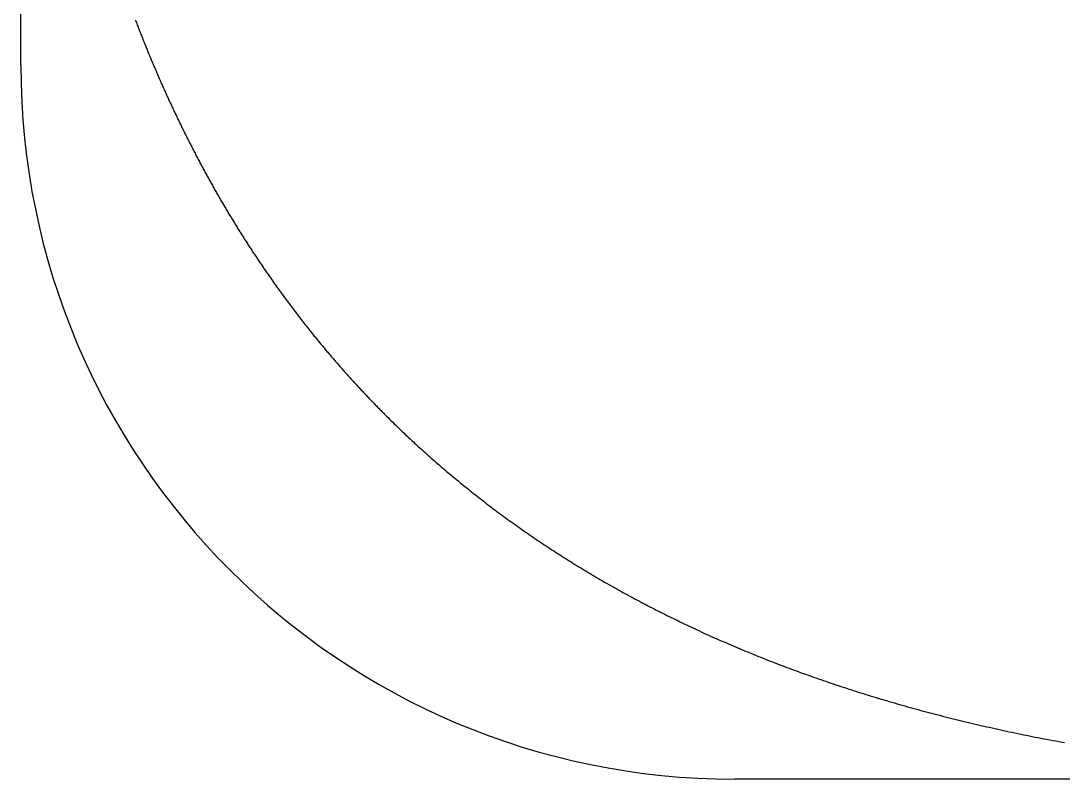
# Model space of a CAD drawing. Extents: x -14 to 315, y -179 to 16.
# Drawn here: x 201.75 to 219.28, y -178.5 to -165.76 of the extents above; entities that cross this region are included whole.
import ezdxf

# ---------------------------------------------------------------- set-up
doc = ezdxf.new("R2010")
doc.units = 0
doc.layers.add('BLACK', color=7, linetype='CONTINUOUS')

msp = doc.modelspace()

# ---------------------------------------------------------------- linework, layer by layer
at = {"layer": 'BLACK', "linetype": 'CONTINUOUS'}
for p, q in [((201.75, -166.5), (201.75, -125.5)), ((203.677276, -165.74753), (203.684913, -165.767497)), ((203.684913, -165.767497), (203.692563, -165.787438)), ((203.692563, -165.787438), (203.700228, -165.807363)), ((203.700228, -165.807363), (203.707904, -165.827262)), ((203.707904, -165.827262), (203.715595, -165.847145)), ((203.715595, -165.847145), (203.723298, -165.867003)), ((203.723298, -165.867003), (203.731017, -165.886845)), ((203.731017, -165.886845), (203.738747, -165.906662)), ((203.738747, -165.906662), (203.746492, -165.926462)), ((203.746492, -165.926462), (203.754249, -165.946237)), ((203.754249, -165.946237), (203.762021, -165.965996)), ((203.762021, -165.965996), (203.769804, -165.98573)), ((203.769804, -165.98573), (203.777603, -166.005448)), ((203.777603, -166.005448), (203.785413, -166.025141)), ((203.785413, -166.025141), (203.793239, -166.044818)), ((203.793239, -166.044818), (203.801076, -166.06447)), ((203.801076, -166.06447), (203.808928, -166.084106)), ((203.808928, -166.084106), (203.816792, -166.103716)), ((203.816792, -166.103716), (203.82467, -166.123311)), ((203.82467, -166.123311), (203.832561, -166.142881)), ((203.832561, -166.142881), (203.840467, -166.162435)), ((203.840467, -166.162435), (203.848384, -166.181964)), ((203.848384, -166.181964), (203.856316, -166.201478)), ((203.856316, -166.201478), (203.86426, -166.220966)), ((203.86426, -166.220966), (203.872219, -166.240439)), ((203.872219, -166.240439), (203.880189, -166.259887)), ((203.880189, -166.259887), (203.888175, -166.279319)), ((203.888175, -166.279319), (203.896172, -166.298726)), ((203.896172, -166.298726), (203.904184, -166.318118)), ((203.904184, -166.318118), (203.912207, -166.337485)), ((203.912207, -166.337485), (203.920246, -166.356836)), ((203.920246, -166.356836), (203.928296, -166.376163)), ((203.928296, -166.376163), (203.936362, -166.395474)), ((203.936362, -166.395474), (203.944438, -166.41476)), ((203.944438, -166.41476), (203.95253, -166.434031)), ((203.95253, -166.434031), (203.960633, -166.453277)), ((203.960633, -166.453277), (203.968752, -166.472507)), ((203.968752, -166.472507), (203.976882, -166.491714)), ((203.976882, -166.491714), (203.985027, -166.510904)), ((203.985027, -166.510904), (203.993183, -166.53007)), ((203.993183, -166.53007), (204.001354, -166.549221)), ((204.001354, -166.549221), (204.009537, -166.568347)), ((204.009537, -166.568347), (204.017735, -166.587458)), ((204.017735, -166.587458), (204.025944, -166.606544)), ((204.025944, -166.606544), (204.034168, -166.625615)), ((204.034168, -166.625615), (204.042404, -166.644662)), ((204.042404, -166.644662), (204.050655, -166.663693)), ((204.050655, -166.663693), (204.058917, -166.6827)), ((204.058917, -166.6827), (204.067194, -166.701692)), ((204.067194, -166.701692), (204.075483, -166.72066)), ((204.075483, -166.72066), (204.083786, -166.739612)), ((204.083786, -166.739612), (204.092101, -166.75854)), ((204.092101, -166.75854), (204.100431, -166.777452)), ((204.100431, -166.777452), (204.108772, -166.796341)), ((204.108772, -166.796341), (204.117129, -166.815214)), ((204.117129, -166.815214), (204.125496, -166.834064)), ((204.125496, -166.834064), (204.133879, -166.852898)), ((204.133879, -166.852898), (204.142273, -166.871708)), ((204.142273, -166.871708), (204.150682, -166.890503)), ((204.150682, -166.890503), (204.159102, -166.909274)), ((204.159102, -166.909274), (204.167538, -166.92803)), ((204.167538, -166.92803), (204.175984, -166.946762)), ((204.175984, -166.946762), (204.184446, -166.965478)), ((204.184446, -166.965478), (204.192919, -166.984172)), ((204.192919, -166.984172), (204.201407, -167.002849)), ((204.201407, -167.002849), (204.209906, -167.021504)), ((204.209906, -167.021504), (204.21842, -167.040143)), ((204.21842, -167.040143), (204.226946, -167.058758)), ((204.226946, -167.058758), (204.235486, -167.077358)), ((204.235486, -167.077358), (204.244038, -167.095935)), ((204.244038, -167.095935), (204.252605, -167.114496)), ((204.252605, -167.114496), (204.261183, -167.133035)), ((204.261183, -167.133035), (204.269776, -167.151557)), ((204.269776, -167.151557), (204.27838, -167.170057)), ((204.27838, -167.170057), (204.286999, -167.188541)), ((204.286999, -167.188541), (204.29563, -167.207003)), ((204.29563, -167.207003), (204.304275, -167.225449)), ((204.304275, -167.225449), (204.312932, -167.243872)), ((204.312932, -167.243872), (204.321604, -167.262279)), ((204.321604, -167.262279), (204.330287, -167.280664)), ((204.330287, -167.280664), (204.338984, -167.299033)), ((204.338984, -167.299033), (204.347693, -167.317379)), ((204.347693, -167.317379), (204.356417, -167.33571)), ((204.356417, -167.33571), (204.365153, -167.354019)), ((204.365153, -167.354019), (204.373903, -167.372312)), ((204.373903, -167.372312), (204.382664, -167.390582)), ((204.382664, -167.390582), (204.39144, -167.408837)), ((204.39144, -167.408837), (204.400228, -167.427069)), ((204.400228, -167.427069), (204.40903, -167.445286)), ((204.40903, -167.445286), (204.417844, -167.463481)), ((204.417844, -167.463481), (204.426673, -167.48166)), ((204.426673, -167.48166), (204.435513, -167.499816)), ((204.435513, -167.499816), (204.444367, -167.517958)), ((204.444367, -167.517958), (204.453233, -167.536077)), ((204.453233, -167.536077), (204.462114, -167.55418)), ((204.462114, -167.55418), (204.471006, -167.572261)), ((204.471006, -167.572261), (204.479913, -167.590327)), ((204.479913, -167.590327), (204.488831, -167.608371)), ((204.488831, -167.608371), (204.497764, -167.6264)), ((204.497764, -167.6264), (204.506708, -167.644406)), ((204.506708, -167.644406), (204.515667, -167.662397)), ((204.515667, -167.662397), (204.524637, -167.680366)), ((204.524637, -167.680366), (204.533622, -167.69832)), ((204.533622, -167.69832), (204.542619, -167.716251)), ((204.542619, -167.716251), (204.55163, -167.734167)), ((204.55163, -167.734167), (204.560652, -167.752062)), ((204.560652, -167.752062), (204.56969, -167.769941)), ((204.56969, -167.769941), (204.578738, -167.787798)), ((204.578738, -167.787798), (204.587801, -167.80564)), ((204.587801, -167.80564), (204.596876, -167.82346)), ((204.596876, -167.82346), (204.605965, -167.841265)), ((204.605965, -167.841265), (204.615066, -167.859048)), ((204.615066, -167.859048), (204.624181, -167.876816)), ((204.624181, -167.876816), (204.633308, -167.894562)), ((204.633308, -167.894562), (204.642449, -167.912293)), ((204.642449, -167.912293), (204.651602, -167.930003)), ((204.651602, -167.930003), (204.660769, -167.947697)), ((204.660769, -167.947697), (204.669948, -167.96537)), ((204.669948, -167.96537), (204.679141, -167.983027)), ((204.679141, -167.983027), (204.688346, -168.000663)), ((204.688346, -168.000663), (204.697565, -168.018284)), ((204.697565, -168.018284), (204.706796, -168.035883)), ((204.706796, -168.035883), (204.716041, -168.053467)), ((204.716041, -168.053467), (204.725297, -168.07103)), ((204.725297, -168.07103), (204.734569, -168.088578)), ((204.734569, -168.088578), (204.743851, -168.106104)), ((204.743851, -168.106104), (204.753149, -168.123615)), ((204.753149, -168.123615), (204.762457, -168.141105)), ((204.762457, -168.141105), (204.771781, -168.15858)), ((204.771781, -168.15858), (204.781115, -168.176034)), ((204.781115, -168.176034), (204.790464, -168.193472)), ((204.790464, -168.193472), (204.799825, -168.21089)), ((204.799825, -168.21089), (204.8092, -168.228292)), ((204.8092, -168.228292), (204.818587, -168.245673)), ((204.818587, -168.245673), (204.827988, -168.263039)), ((204.827988, -168.263039), (204.837401, -168.280385)), ((204.837401, -168.280385), (204.846828, -168.297715)), ((204.846828, -168.297715), (204.856266, -168.315024)), ((204.856266, -168.315024), (204.865719, -168.332318)), ((204.865719, -168.332318), (204.875184, -168.349591)), ((204.875184, -168.349591), (204.884663, -168.36685)), ((204.884663, -168.36685), (204.894153, -168.384087)), ((204.894153, -168.384087), (204.903658, -168.401309)), ((204.903658, -168.401309), (204.913175, -168.418511)), ((204.913175, -168.418511), (204.922705, -168.435698)), ((204.922705, -168.435698), (204.932248, -168.452864)), ((204.932248, -168.452864), (204.941805, -168.470014)), ((204.941805, -168.470014), (204.951373, -168.487145)), ((204.951373, -168.487145), (204.960956, -168.50426)), ((204.960956, -168.50426), (204.97055, -168.521355)), ((204.97055, -168.521355), (204.980159, -168.538435)), ((204.980159, -168.538435), (204.989779, -168.555494)), ((204.989779, -168.555494), (204.999414, -168.572538)), ((204.999414, -168.572538), (205.00906, -168.589562)), ((205.00906, -168.589562), (205.01872, -168.606571)), ((205.01872, -168.606571), (205.028392, -168.62356)), ((205.028392, -168.62356), (205.038079, -168.640533)), ((205.038079, -168.640533), (205.047777, -168.657486)), ((205.047777, -168.657486), (205.057489, -168.674425)), ((205.057489, -168.674425), (205.067213, -168.691343)), ((205.067213, -168.691343), (205.076952, -168.708246)), ((205.076952, -168.708246), (205.086702, -168.725129)), ((205.086702, -168.725129), (205.096466, -168.741997)), ((205.096466, -168.741997), (205.106242, -168.758845)), ((205.106242, -168.758845), (205.116032, -168.775678)), ((205.116032, -168.775678), (205.125834, -168.792491)), ((205.125834, -168.792491), (205.13565, -168.809289)), ((205.13565, -168.809289), (205.145478, -168.826067)), ((205.145478, -168.826067), (205.15532, -168.84283)), ((205.15532, -168.84283), (205.165174, -168.859573)), ((205.165174, -168.859573), (205.175042, -168.876302)), ((205.175042, -168.876302), (205.184921, -168.89301)), ((205.184921, -168.89301), (205.194815, -168.909704)), ((205.194815, -168.909704), (205.204721, -168.926378)), ((205.204721, -168.926378), (205.214641, -168.943037)), ((205.214641, -168.943037), (205.224573, -168.959676)), ((205.224573, -168.959676), (205.234518, -168.9763)), ((205.234518, -168.9763), (205.244476, -168.992905)), ((205.244476, -168.992905), (205.254448, -169.009494)), ((205.254448, -169.009494), (205.264431, -169.026064)), ((205.264431, -169.026064), (205.274429, -169.04262)), ((205.274429, -169.04262), (205.284438, -169.059156)), ((205.284438, -169.059156), (205.294462, -169.075676)), ((205.294462, -169.075676), (205.304498, -169.092178)), ((205.304498, -169.092178), (205.314547, -169.108664)), ((205.314547, -169.108664), (205.324609, -169.125131)), ((205.324609, -169.125131), (205.334684, -169.141584)), ((205.334684, -169.141584), (205.344772, -169.158017)), ((205.344772, -169.158017), (205.354873, -169.174435)), ((205.354873, -169.174435), (205.364986, -169.190834)), ((205.364986, -169.190834), (205.375114, -169.207218)), ((205.375114, -169.207218), (205.385253, -169.223582)), ((205.385253, -169.223582), (205.395407, -169.239932)), ((205.395407, -169.239932), (205.405572, -169.256263)), ((205.405572, -169.256263), (205.415752, -169.272579)), ((205.415752, -169.272579), (205.425943, -169.288876)), ((205.425943, -169.288876), (205.436148, -169.305158)), ((205.436148, -169.305158), (205.446366, -169.321421)), ((205.446366, -169.321421), (205.456597, -169.337669)), ((205.456597, -169.337669), (205.46684, -169.353898)), ((205.46684, -169.353898), (205.477098, -169.370112)), ((205.477098, -169.370112), (205.487367, -169.386308)), ((205.487367, -169.386308), (205.49765, -169.402488)), ((205.49765, -169.402488), (205.507946, -169.41865)), ((205.507946, -169.41865), (205.518255, -169.434797)), ((205.518255, -169.434797), (205.528576, -169.450925)), ((205.528576, -169.450925), (205.538912, -169.467039)), ((205.538912, -169.467039), (205.549259, -169.483133)), ((205.549259, -169.483133), (205.559621, -169.499213)), ((205.559621, -169.499213), (205.569994, -169.515274)), ((205.569994, -169.515274), (205.580382, -169.531321)), ((205.580382, -169.531321), (205.590781, -169.547348)), ((205.590781, -169.547348), (205.601195, -169.563361)), ((205.601195, -169.563361), (205.61162, -169.579356)), ((205.61162, -169.579356), (205.62206, -169.595336)), ((205.62206, -169.595336), (205.632511, -169.611297)), ((205.632511, -169.611297), (205.642977, -169.627243)), ((205.642977, -169.627243), (205.653454, -169.643171)), ((205.653454, -169.643171), (205.663946, -169.659084)), ((205.663946, -169.659084), (205.674449, -169.674979)), ((205.674449, -169.674979), (205.684967, -169.690859)), ((205.684967, -169.690859), (205.695497, -169.706721)), ((205.695497, -169.706721), (205.706041, -169.722568)), ((205.706041, -169.722568), (205.716597, -169.738397)), ((205.716597, -169.738397), (205.727167, -169.754211)), ((205.727167, -169.754211), (205.737748, -169.770007)), ((205.737748, -169.770007), (205.748344, -169.785788)), ((205.748344, -169.785788), (205.758952, -169.801551)), ((205.758952, -169.801551), (205.769575, -169.817299)), ((205.769575, -169.817299), (205.780209, -169.833029)), ((205.780209, -169.833029), (205.790857, -169.848745)), ((205.790857, -169.848745), (205.801517, -169.864442)), ((205.801517, -169.864442), (205.812192, -169.880125)), ((205.812192, -169.880125), (205.822878, -169.895789)), ((205.822878, -169.895789), (205.833578, -169.911439)), ((205.833578, -169.911439), (205.844291, -169.927071)), ((205.844291, -169.927071), (205.855018, -169.942689)), ((205.855018, -169.942689), (205.865756, -169.958288)), ((205.865756, -169.958288), (205.876509, -169.973873)), ((205.876509, -169.973873), (205.887274, -169.98944)), ((205.887274, -169.98944), (205.898053, -170.004992)), ((205.898053, -170.004992), (205.908844, -170.020527)), ((205.908844, -170.020527), (205.919649, -170.036047)), ((205.919649, -170.036047), (205.930467, -170.051549)), ((205.930467, -170.051549), (205.941298, -170.067036)), ((205.941298, -170.067036), (205.952141, -170.082506)), ((205.952141, -170.082506), (205.962999, -170.097961)), ((205.962999, -170.097961), (205.973869, -170.113399)), ((205.973869, -170.113399), (205.984753, -170.128822)), ((205.984753, -170.128822), (205.995648, -170.144227)), ((205.995648, -170.144227), (206.006559, -170.159618)), ((206.006559, -170.159618), (206.017481, -170.174991)), ((206.017481, -170.174991), (206.028417, -170.19035)), ((206.028417, -170.19035), (206.039365, -170.205691)), ((206.039365, -170.205691), (206.050328, -170.221018)), ((206.050328, -170.221018), (206.061303, -170.236327)), ((206.061303, -170.236327), (206.072292, -170.251621)), ((206.072292, -170.251621), (206.083293, -170.266898)), ((206.083293, -170.266898), (206.094308, -170.282161)), ((206.094308, -170.282161), (206.105335, -170.297406)), ((206.105335, -170.297406), (206.116377, -170.312637)), ((206.116377, -170.312637), (206.12743, -170.32785)), ((206.12743, -170.32785), (206.138498, -170.343049)), ((206.138498, -170.343049), (206.149578, -170.358231)), ((206.149578, -170.358231), (206.160672, -170.373398)), ((206.160672, -170.373398), (206.171779, -170.388548)), ((206.171779, -170.388548), (206.182899, -170.403683)), ((206.182899, -170.403683), (206.194032, -170.418801)), ((206.194032, -170.418801), (206.205179, -170.433905)), ((206.205179, -170.433905), (206.216338, -170.448991)), ((206.216338, -170.448991), (206.227511, -170.464063)), ((206.227511, -170.464063), (206.238697, -170.479118)), ((206.238697, -170.479118), (206.249896, -170.494159)), ((206.249896, -170.494159), (206.261108, -170.509183)), ((206.261108, -170.509183), (206.272334, -170.524192)), ((206.272334, -170.524192), (206.283573, -170.539184)), ((206.283573, -170.539184), (206.294825, -170.554161)), ((206.294825, -170.554161), (206.30609, -170.569122)), ((206.30609, -170.569122), (206.317369, -170.584068)), ((206.317369, -170.584068), (206.32866, -170.598998)), ((206.32866, -170.598998), (206.339966, -170.613913)), ((206.339966, -170.613913), (206.351284, -170.628811)), ((206.351284, -170.628811), (206.362616, -170.643694)), ((206.362616, -170.643694), (206.37396, -170.658561)), ((206.37396, -170.658561), (206.385318, -170.673414)), ((206.385318, -170.673414), (206.396689, -170.68825)), ((206.396689, -170.68825), (206.408074, -170.703071)), ((206.408074, -170.703071), (206.419472, -170.717875)), ((206.419472, -170.717875), (206.430883, -170.732666)), ((206.430883, -170.732666), (206.442307, -170.747439)), ((206.442307, -170.747439), (206.453745, -170.762198)), ((206.453745, -170.762198), (206.465196, -170.776941)), ((206.465196, -170.776941), (206.476661, -170.791669)), ((206.476661, -170.791669), (206.488138, -170.806381)), ((206.488138, -170.806381), (206.499629, -170.821078)), ((206.499629, -170.821078), (206.511133, -170.835759)), ((206.511133, -170.835759), (206.522651, -170.850425)), ((206.522651, -170.850425), (206.534181, -170.865075)), ((206.534181, -170.865075), (206.545726, -170.879711)), ((206.545726, -170.879711), (206.557283, -170.89433)), ((206.557283, -170.89433), (206.568855, -170.908935)), ((206.568855, -170.908935), (206.580438, -170.923523)), ((206.580438, -170.923523), (206.592036, -170.938097)), ((206.592036, -170.938097), (206.603647, -170.952655)), ((206.603647, -170.952655), (206.615272, -170.967198)), ((206.615272, -170.967198), (206.626909, -170.981726)), ((206.626909, -170.981726), (206.63856, -170.996238)), ((206.63856, -170.996238), (206.650224, -171.010735)), ((206.650224, -171.010735), (206.661903, -171.025217)), ((206.661903, -171.025217), (206.673593, -171.039683)), ((206.673593, -171.039683), (206.685298, -171.054135)), ((206.685298, -171.054135), (206.697016, -171.06857)), ((206.697016, -171.06857), (206.708748, -171.082992)), ((206.708748, -171.082992), (206.720492, -171.097397)), ((206.720492, -171.097397), (206.732251, -171.111788)), ((206.732251, -171.111788), (206.744022, -171.126163)), ((206.744022, -171.126163), (206.755808, -171.140523)), ((206.755808, -171.140523), (206.767606, -171.154868)), ((206.767606, -171.154868), (206.779418, -171.169198)), ((206.779418, -171.169198), (206.791243, -171.183512)), ((206.791243, -171.183512), (206.803083, -171.197812)), ((206.803083, -171.197812), (206.814935, -171.212096)), ((206.814935, -171.212096), (206.826801, -171.226366)), ((206.826801, -171.226366), (206.83868, -171.24062)), ((206.83868, -171.24062), (206.850573, -171.254859)), ((206.850573, -171.254859), (206.862479, -171.269083)), ((206.862479, -171.269083), (206.874399, -171.283293)), ((206.874399, -171.283293), (206.886332, -171.297487)), ((206.886332, -171.297487), (206.898279, -171.311666)), ((206.898279, -171.311666), (206.910239, -171.32583)), ((206.910239, -171.32583), (206.922213, -171.339979)), ((206.922213, -171.339979), (206.9342, -171.354113)), ((206.9342, -171.354113), (206.946201, -171.368232)), ((206.946201, -171.368232), (206.958216, -171.382336)), ((206.958216, -171.382336), (206.970244, -171.396426)), ((206.970244, -171.396426), (206.982285, -171.4105)), ((206.982285, -171.4105), (206.99434, -171.42456)), ((206.99434, -171.42456), (207.006409, -171.438604)), ((207.006409, -171.438604), (207.018491, -171.452634)), ((207.018491, -171.452634), (207.030587, -171.466648)), ((207.030587, -171.466648), (207.042696, -171.480648)), ((207.042696, -171.480648), (207.054819, -171.494633)), ((207.054819, -171.494633), (207.066956, -171.508604)), ((207.066956, -171.508604), (207.079106, -171.522559)), ((207.079106, -171.522559), (207.09127, -171.536499)), ((207.09127, -171.536499), (207.103447, -171.550425)), ((207.103447, -171.550425), (207.115638, -171.564336)), ((207.115638, -171.564336), (207.127843, -171.578232)), ((207.127843, -171.578232), (207.140061, -171.592114)), ((207.140061, -171.592114), (207.152293, -171.60598)), ((207.152293, -171.60598), (207.164539, -171.619832)), ((207.164539, -171.619832), (207.176798, -171.633669)), ((207.176798, -171.633669), (207.189071, -171.647491)), ((207.189071, -171.647491), (207.201358, -171.661299)), ((207.201358, -171.661299), (207.213658, -171.675092)), ((207.213658, -171.675092), (207.225972, -171.68887)), ((207.225972, -171.68887), (207.2383, -171.702634)), ((207.2383, -171.702634), (207.250641, -171.716382)), ((207.250641, -171.716382), (207.262997, -171.730117)), ((207.262997, -171.730117), (207.275365, -171.743836)), ((207.275365, -171.743836), (207.287748, -171.757541)), ((207.287748, -171.757541), (207.300144, -171.771232)), ((207.300144, -171.771232), (207.312555, -171.784907)), ((207.312555, -171.784907), (207.324978, -171.798568)), ((207.324978, -171.798568), (207.337416, -171.812215)), ((207.337416, -171.812215), (207.349867, -171.825847)), ((207.349867, -171.825847), (207.362333, -171.839464)), ((207.362333, -171.839464), (207.374811, -171.853067)), ((207.374811, -171.853067), (207.387304, -171.866655)), ((207.387304, -171.866655), (207.399811, -171.880229)), ((207.399811, -171.880229), (207.412331, -171.893788)), ((207.412331, -171.893788), (207.424865, -171.907333)), ((207.424865, -171.907333), (207.437413, -171.920863)), ((207.437413, -171.920863), (207.449975, -171.934378)), ((207.449975, -171.934378), (207.462551, -171.94788)), ((207.462551, -171.94788), (207.47514, -171.961366)), ((207.47514, -171.961366), (207.487744, -171.974839)), ((207.487744, -171.974839), (207.500361, -171.988296)), ((207.500361, -171.988296), (207.512992, -172.00174)), ((207.512992, -172.00174), (207.525637, -172.015169)), ((207.525637, -172.015169), (207.538296, -172.028583)), ((207.538296, -172.028583), (207.550969, -172.041983)), ((207.550969, -172.041983), (207.563656, -172.055369)), ((207.563656, -172.055369), (207.576356, -172.06874)), ((207.576356, -172.06874), (207.589071, -172.082097)), ((207.589071, -172.082097), (207.601799, -172.09544)), ((207.601799, -172.09544), (207.614542, -172.108768)), ((207.614542, -172.108768), (207.627298, -172.122082)), ((207.627298, -172.122082), (207.640068, -172.135381)), ((207.640068, -172.135381), (207.652853, -172.148666)), ((207.652853, -172.148666), (207.665651, -172.161937)), ((207.665651, -172.161937), (207.678463, -172.175194)), ((207.678463, -172.175194), (207.691289, -172.188436)), ((207.691289, -172.188436), (207.70413, -172.201664)), ((207.70413, -172.201664), (207.716984, -172.214877)), ((207.716984, -172.214877), (207.729852, -172.228077)), ((207.729852, -172.228077), (207.742735, -172.241262)), ((207.742735, -172.241262), (207.755631, -172.254433)), ((207.755631, -172.254433), (207.768541, -172.267589)), ((207.768541, -172.267589), (207.781466, -172.280732)), ((207.781466, -172.280732), (207.794405, -172.29386)), ((207.794405, -172.29386), (207.807357, -172.306974)), ((207.807357, -172.306974), (207.820324, -172.320074)), ((207.820324, -172.320074), (207.833305, -172.333159)), ((207.833305, -172.333159), (207.8463, -172.346231)), ((207.8463, -172.346231), (207.859309, -172.359288)), ((207.859309, -172.359288), (207.872332, -172.372331)), ((207.872332, -172.372331), (207.89842, -172.398375)), ((207.89842, -172.398375), (207.924566, -172.424362)), ((207.924566, -172.424362), (207.950768, -172.450293)), ((207.950768, -172.450293), (207.977026, -172.476167)), ((207.977026, -172.476167), (208.003342, -172.501985)), ((208.003342, -172.501985), (208.029714, -172.527747)), ((208.029714, -172.527747), (208.056144, -172.553452)), ((208.056144, -172.553452), (208.08263, -172.579102)), ((208.08263, -172.579102), (208.109174, -172.604695)), ((208.109174, -172.604695), (208.135775, -172.630233)), ((208.135775, -172.630233), (208.162433, -172.655715)), ((208.162433, -172.655715), (208.189149, -172.68114)), ((208.189149, -172.68114), (208.215922, -172.70651)), ((208.215922, -172.70651), (208.242752, -172.731825)), ((208.242752, -172.731825), (208.269641, -172.757084)), ((208.269641, -172.757084), (208.296587, -172.782287)), ((208.296587, -172.782287), (208.32359, -172.807435)), ((208.32359, -172.807435), (208.350652, -172.832527)), ((208.350652, -172.832527), (208.377772, -172.857564)), ((208.377772, -172.857564), (208.404949, -172.882546)), ((208.404949, -172.882546), (208.432185, -172.907472)), ((208.432185, -172.907472), (208.459479, -172.932344)), ((208.459479, -172.932344), (208.486832, -172.95716)), ((208.486832, -172.95716), (208.514243, -172.981921)), ((208.514243, -172.981921), (208.541712, -173.006628)), ((208.541712, -173.006628), (208.56924, -173.031279)), ((208.56924, -173.031279), (208.596826, -173.055876)), ((208.596826, -173.055876), (208.624472, -173.080417)), ((208.624472, -173.080417), (208.652176, -173.104904)), ((208.652176, -173.104904), (208.679939, -173.129337)), ((208.679939, -173.129337), (208.707761, -173.153714)), ((208.707761, -173.153714), (208.735643, -173.178038)), ((208.735643, -173.178038), (208.763583, -173.202306)), ((208.763583, -173.202306), (208.791583, -173.226521)), ((208.791583, -173.226521), (208.819642, -173.25068)), ((208.819642, -173.25068), (208.847761, -173.274786)), ((208.847761, -173.274786), (208.87594, -173.298837)), ((208.87594, -173.298837), (208.904178, -173.322834)), ((208.904178, -173.322834), (208.932476, -173.346777)), ((208.932476, -173.346777), (208.960834, -173.370666)), ((208.960834, -173.370666), (208.989252, -173.394501)), ((208.989252, -173.394501), (209.017729, -173.418281)), ((209.017729, -173.418281), (209.046268, -173.442008)), ((209.046268, -173.442008), (209.074866, -173.465681)), ((209.074866, -173.465681), (209.103525, -173.4893)), ((209.103525, -173.4893), (209.132244, -173.512865)), ((209.132244, -173.512865), (209.161024, -173.536377)), ((209.161024, -173.536377), (209.189865, -173.559834)), ((209.189865, -173.559834), (209.218766, -173.583238)), ((209.218766, -173.583238), (209.247729, -173.606589)), ((209.247729, -173.606589), (209.276752, -173.629885)), ((209.276752, -173.629885), (209.305837, -173.653129)), ((209.305837, -173.653129), (209.334982, -173.676319)), ((209.334982, -173.676319), (209.36419, -173.699455)), ((209.36419, -173.699455), (209.393458, -173.722538)), ((209.393458, -173.722538), (209.422788, -173.745567)), ((209.422788, -173.745567), (209.45218, -173.768544)), ((209.45218, -173.768544), (209.481633, -173.791467)), ((209.481633, -173.791467), (209.511148, -173.814336)), ((209.511148, -173.814336), (209.540726, -173.837153)), ((209.540726, -173.837153), (209.570365, -173.859916)), ((209.570365, -173.859916), (209.600067, -173.882627)), ((209.600067, -173.882627), (209.629831, -173.905284)), ((209.629831, -173.905284), (209.659657, -173.927888)), ((209.659657, -173.927888), (209.689546, -173.950439)), ((209.689546, -173.950439), (209.719497, -173.972938)), ((209.719497, -173.972938), (209.749511, -173.995383)), ((209.749511, -173.995383), (209.779588, -174.017775)), ((209.779588, -174.017775), (209.809728, -174.040115)), ((209.809728, -174.040115), (209.839931, -174.062402)), ((209.839931, -174.062402), (209.870198, -174.084636)), ((209.870198, -174.084636), (209.900527, -174.106817)), ((209.900527, -174.106817), (209.93092, -174.128945)), ((209.93092, -174.128945), (209.961377, -174.151021)), ((209.961377, -174.151021), (209.991897, -174.173044)), ((209.991897, -174.173044), (210.022482, -174.195015)), ((210.022482, -174.195015), (210.05313, -174.216932)), ((210.05313, -174.216932), (210.083842, -174.238798)), ((210.083842, -174.238798), (210.114618, -174.260611)), ((210.114618, -174.260611), (210.145458, -174.282371)), ((210.145458, -174.282371), (210.176363, -174.304079)), ((210.176363, -174.304079), (210.207332, -174.325734)), ((210.207332, -174.325734), (210.238366, -174.347337)), ((210.238366, -174.347337), (210.269465, -174.368887)), ((210.269465, -174.368887), (210.300629, -174.390385)), ((210.300629, -174.390385), (210.331857, -174.411831)), ((210.331857, -174.411831), (210.363151, -174.433224)), ((210.363151, -174.433224), (210.39451, -174.454565)), ((210.39451, -174.454565), (210.425934, -174.475854)), ((210.425934, -174.475854), (210.457424, -174.497091)), ((210.457424, -174.497091), (210.48898, -174.518275)), ((210.48898, -174.518275), (210.520601, -174.539407)), ((210.520601, -174.539407), (210.552288, -174.560487)), ((210.552288, -174.560487), (210.584041, -174.581514)), ((210.584041, -174.581514), (210.61586, -174.60249)), ((210.61586, -174.60249), (210.647746, -174.623413)), ((210.647746, -174.623413), (210.679698, -174.644284)), ((210.679698, -174.644284), (210.711716, -174.665103)), ((210.711716, -174.665103), (210.743801, -174.68587)), ((210.743801, -174.68587), (210.775953, -174.706585)), ((210.775953, -174.706585), (210.808171, -174.727248)), ((210.808171, -174.727248), (210.840457, -174.747859)), ((210.840457, -174.747859), (210.87281, -174.768417)), ((210.87281, -174.768417), (210.90523, -174.788924)), ((210.90523, -174.788924), (210.937718, -174.809379)), ((210.937718, -174.809379), (210.970273, -174.829781)), ((210.970273, -174.829781), (211.002896, -174.850132)), ((211.002896, -174.850132), (211.035587, -174.870431)), ((211.035587, -174.870431), (211.068346, -174.890677)), ((211.068346, -174.890677), (211.101173, -174.910872)), ((211.101173, -174.910872), (211.134068, -174.931015)), ((211.134068, -174.931015), (211.167031, -174.951106)), ((211.167031, -174.951106), (211.200063, -174.971145)), ((211.200063, -174.971145), (211.233164, -174.991132)), ((211.233164, -174.991132), (211.266333, -175.011067)), ((211.266333, -175.011067), (211.299572, -175.03095)), ((211.299572, -175.03095), (211.332879, -175.050781)), ((211.332879, -175.050781), (211.366256, -175.070561)), ((211.366256, -175.070561), (211.399702, -175.090288)), ((211.399702, -175.090288), (211.433218, -175.109964)), ((211.433218, -175.109964), (211.466803, -175.129587)), ((211.466803, -175.129587), (211.500458, -175.149159)), ((211.500458, -175.149159), (211.534183, -175.168679)), ((211.534183, -175.168679), (211.567978, -175.188147)), ((211.567978, -175.188147), (211.601843, -175.207563)), ((211.601843, -175.207563), (211.635779, -175.226927)), ((211.635779, -175.226927), (211.669785, -175.246239)), ((211.669785, -175.246239), (211.703862, -175.2655)), ((211.703862, -175.2655), (211.738009, -175.284708)), ((211.738009, -175.284708), (211.772228, -175.303865)), ((211.772228, -175.303865), (211.806517, -175.32297)), ((211.806517, -175.32297), (211.840878, -175.342023)), ((211.840878, -175.342023), (211.87531, -175.361023)), ((211.87531, -175.361023), (211.909814, -175.379972)), ((211.909814, -175.379972), (211.944389, -175.398869)), ((211.944389, -175.398869), (211.979036, -175.417715)), ((211.979036, -175.417715), (212.013756, -175.436508)), ((212.013756, -175.436508), (212.048547, -175.455249)), ((212.048547, -175.455249), (212.08341, -175.473938)), ((212.08341, -175.473938), (212.118347, -175.492576)), ((212.118347, -175.492576), (212.153355, -175.511161)), ((212.153355, -175.511161), (212.188436, -175.529695)), ((212.188436, -175.529695), (212.223591, -175.548176)), ((212.223591, -175.548176), (212.258818, -175.566606)), ((212.258818, -175.566606), (212.294118, -175.584983)), ((212.294118, -175.584983), (212.329492, -175.603308)), ((212.329492, -175.603308), (212.364939, -175.621582)), ((212.364939, -175.621582), (212.40046, -175.639803)), ((212.40046, -175.639803), (212.436055, -175.657972)), ((212.436055, -175.657972), (212.471724, -175.67609)), ((212.471724, -175.67609), (212.507467, -175.694155)), ((212.507467, -175.694155), (212.543284, -175.712168)), ((212.543284, -175.712168), (212.579176, -175.730129)), ((212.579176, -175.730129), (212.615142, -175.748037)), ((212.615142, -175.748037), (212.651183, -175.765894)), ((212.651183, -175.765894), (212.687299, -175.783698)), ((212.687299, -175.783698), (212.72349, -175.801451)), ((212.72349, -175.801451), (212.759756, -175.819151)), ((212.759756, -175.819151), (212.796097, -175.836798)), ((212.796097, -175.836798), (212.832515, -175.854394)), ((212.832515, -175.854394), (212.869007, -175.871937)), ((212.869007, -175.871937), (212.905576, -175.889428)), ((212.905576, -175.889428), (212.942221, -175.906867)), ((212.942221, -175.906867), (212.978942, -175.924253)), ((212.978942, -175.924253), (213.015739, -175.941587)), ((213.015739, -175.941587), (213.052613, -175.958868)), ((213.052613, -175.958868), (213.089564, -175.976097)), ((213.089564, -175.976097), (213.126591, -175.993274)), ((213.126591, -175.993274), (213.163696, -176.010398)), ((213.163696, -176.010398), (213.200878, -176.02747)), ((213.200878, -176.02747), (213.238137, -176.044489)), ((213.238137, -176.044489), (213.275473, -176.061455)), ((213.275473, -176.061455), (213.312888, -176.078369)), ((213.312888, -176.078369), (213.35038, -176.095231)), ((213.35038, -176.095231), (213.38795, -176.11204)), ((213.38795, -176.11204), (213.425599, -176.128796)), ((213.425599, -176.128796), (213.463326, -176.145499)), ((213.463326, -176.145499), (213.501131, -176.16215)), ((213.501131, -176.16215), (213.539015, -176.178748)), ((213.539015, -176.178748), (213.576978, -176.195293)), ((213.576978, -176.195293), (213.61502, -176.211785)), ((213.61502, -176.211785), (213.653141, -176.228225)), ((213.653141, -176.228225), (213.691342, -176.244611)), ((213.691342, -176.244611), (213.729622, -176.260945)), ((213.729622, -176.260945), (213.767982, -176.277225)), ((213.767982, -176.277225), (213.806422, -176.293453)), ((213.806422, -176.293453), (213.844942, -176.309627)), ((213.844942, -176.309627), (213.883542, -176.325749)), ((213.883542, -176.325749), (213.922223, -176.341817)), ((213.922223, -176.341817), (213.960985, -176.357833)), ((213.960985, -176.357833), (213.999827, -176.373795)), ((213.999827, -176.373795), (214.03875, -176.389703)), ((214.03875, -176.389703), (214.077754, -176.405559)), ((214.077754, -176.405559), (214.11684, -176.421361)), ((214.11684, -176.421361), (214.156007, -176.43711)), ((214.156007, -176.43711), (214.195256, -176.452806)), ((214.195256, -176.452806), (214.234586, -176.468448)), ((214.234586, -176.468448), (214.273999, -176.484036)), ((214.273999, -176.484036), (214.313494, -176.499571)), ((214.313494, -176.499571), (214.353071, -176.515053)), ((214.353071, -176.515053), (214.392731, -176.53048)), ((214.392731, -176.53048), (214.432474, -176.545855)), ((214.432474, -176.545855), (214.4723, -176.561175)), ((214.4723, -176.561175), (214.512209, -176.576442)), ((214.512209, -176.576442), (214.552201, -176.591655)), ((214.552201, -176.591655), (214.592276, -176.606814)), ((214.592276, -176.606814), (214.632436, -176.621919)), ((214.632436, -176.621919), (214.672679, -176.63697)), ((214.672679, -176.63697), (214.713006, -176.651968)), ((214.713006, -176.651968), (214.753418, -176.666911)), ((214.753418, -176.666911), (214.793914, -176.6818)), ((214.793914, -176.6818), (214.834494, -176.696635)), ((214.834494, -176.696635), (214.875159, -176.711416)), ((214.875159, -176.711416), (214.91591, -176.726142)), ((214.91591, -176.726142), (214.956745, -176.740814)), ((214.956745, -176.740814), (214.997666, -176.755432)), ((214.997666, -176.755432), (215.038672, -176.769996)), ((215.038672, -176.769996), (215.079765, -176.784505)), ((215.079765, -176.784505), (215.120943, -176.798959)), ((215.120943, -176.798959), (215.162207, -176.813359)), ((215.162207, -176.813359), (215.203557, -176.827704)), ((215.203557, -176.827704), (215.244994, -176.841995)), ((215.244994, -176.841995), (215.286518, -176.856231)), ((215.286518, -176.856231), (215.328128, -176.870412)), ((215.328128, -176.870412), (215.369826, -176.884538)), ((215.369826, -176.884538), (215.411611, -176.898609)), ((215.411611, -176.898609), (215.453483, -176.912625)), ((215.453483, -176.912625), (215.495443, -176.926587)), ((215.495443, -176.926587), (215.537491, -176.940493)), ((215.537491, -176.940493), (215.579627, -176.954344)), ((215.579627, -176.954344), (215.621851, -176.96814)), ((215.621851, -176.96814), (215.664164, -176.98188)), ((215.664164, -176.98188), (215.706565, -176.995565)), ((215.706565, -176.995565), (215.749055, -177.009195)), ((215.749055, -177.009195), (215.791634, -177.022769)), ((215.791634, -177.022769), (215.834302, -177.036288)), ((215.834302, -177.036288), (215.87706, -177.049751)), ((215.87706, -177.049751), (215.919907, -177.063158)), ((215.919907, -177.063158), (215.962845, -177.07651)), ((215.962845, -177.07651), (216.005872, -177.089806)), ((216.005872, -177.089806), (216.048989, -177.103046)), ((216.048989, -177.103046), (216.092197, -177.11623)), ((216.092197, -177.11623), (216.135495, -177.129358)), ((216.135495, -177.129358), (216.178885, -177.142429)), ((216.178885, -177.142429), (216.222365, -177.155445)), ((216.222365, -177.155445), (216.265936, -177.168405)), ((216.265936, -177.168405), (216.309599, -177.181308)), ((216.309599, -177.181308), (216.353354, -177.194155)), ((216.353354, -177.194155), (216.3972, -177.206945)), ((216.3972, -177.206945), (216.441138, -177.219679)), ((216.441138, -177.219679), (216.485169, -177.232357)), ((216.485169, -177.232357), (216.529292, -177.244978)), ((216.529292, -177.244978), (216.573508, -177.257542)), ((216.573508, -177.257542), (216.617816, -177.270049)), ((216.617816, -177.270049), (216.662218, -177.282499)), ((216.662218, -177.282499), (216.706713, -177.294892)), ((216.706713, -177.294892), (216.751301, -177.307229)), ((216.751301, -177.307229), (216.795983, -177.319508)), ((216.795983, -177.319508), (216.840759, -177.33173)), ((216.840759, -177.33173), (216.885629, -177.343895)), ((216.885629, -177.343895), (216.930594, -177.356002)), ((216.930594, -177.356002), (216.975653, -177.368052)), ((216.975653, -177.368052), (217.020806, -177.380045)), ((217.020806, -177.380045), (217.066055, -177.39198)), ((217.066055, -177.39198), (217.111398, -177.403857)), ((217.111398, -177.403857), (217.156837, -177.415677)), ((217.156837, -177.415677), (217.202372, -177.427438)), ((217.202372, -177.427438), (217.248003, -177.439142)), ((217.248003, -177.439142), (217.293729, -177.450788)), ((217.293729, -177.450788), (217.339552, -177.462376)), ((217.339552, -177.462376), (217.385471, -177.473906)), ((217.385471, -177.473906), (217.431486, -177.485377)), ((217.431486, -177.485377), (217.477599, -177.49679)), ((217.477599, -177.49679), (217.523809, -177.508145)), ((217.523809, -177.508145), (217.570116, -177.519441)), ((217.570116, -177.519441), (217.61652, -177.530678)), ((217.61652, -177.530678), (217.663022, -177.541857)), ((217.663022, -177.541857), (217.709622, -177.552977)), ((217.709622, -177.552977), (217.756321, -177.564039)), ((217.756321, -177.564039), (217.803117, -177.575041)), ((217.803117, -177.575041), (217.850012, -177.585984)), ((217.850012, -177.585984), (217.897006, -177.596869)), ((217.897006, -177.596869), (217.9441, -177.607694)), ((217.9441, -177.607694), (217.991292, -177.618459)), ((217.991292, -177.618459), (218.038584, -177.629166)), ((218.038584, -177.629166), (218.085975, -177.639813)), ((218.085975, -177.639813), (218.133467, -177.6504)), ((218.133467, -177.6504), (218.181058, -177.660928)), ((218.181058, -177.660928), (218.22875, -177.671396)), ((218.22875, -177.671396), (218.276542, -177.681804)), ((218.276542, -177.681804), (218.324436, -177.692152)), ((218.324436, -177.692152), (218.37243, -177.70244)), ((218.37243, -177.70244), (218.420526, -177.712668)), ((218.420526, -177.712668), (218.468723, -177.722835)), ((218.468723, -177.722835), (218.517021, -177.732943)), ((218.517021, -177.732943), (218.565422, -177.74299)), ((218.565422, -177.74299), (218.613925, -177.752976)), ((218.613925, -177.752976), (218.66253, -177.762902)), ((218.66253, -177.762902), (218.711238, -177.772767)), ((218.711238, -177.772767), (218.760048, -177.782571)), ((218.760048, -177.782571), (218.808962, -177.792315)), ((218.808962, -177.792315), (218.857979, -177.801997)), ((218.857979, -177.801997), (218.9071, -177.811618)), ((218.9071, -177.811618), (218.956324, -177.821178)), ((218.956324, -177.821178), (219.005652, -177.830677)), ((219.005652, -177.830677), (219.055085, -177.840114)), ((219.055085, -177.840114), (219.104622, -177.84949)), ((219.104622, -177.84949), (219.154263, -177.858804)), ((219.154263, -177.858804), (219.20401, -177.868056)), ((219.20401, -177.868056), (219.253861, -177.877247)), ((219.253861, -177.877247), (219.303818, -177.886375)), ((287.25, -178.5), (213.75, -178.5))]:
    msp.add_line(p, q, dxfattribs=at)
at = {"layer": 'BLACK'}
msp.add_arc((213.75, -166.5), 12, -180, -90, dxfattribs=at)

doc.saveas('drawing.dxf')
